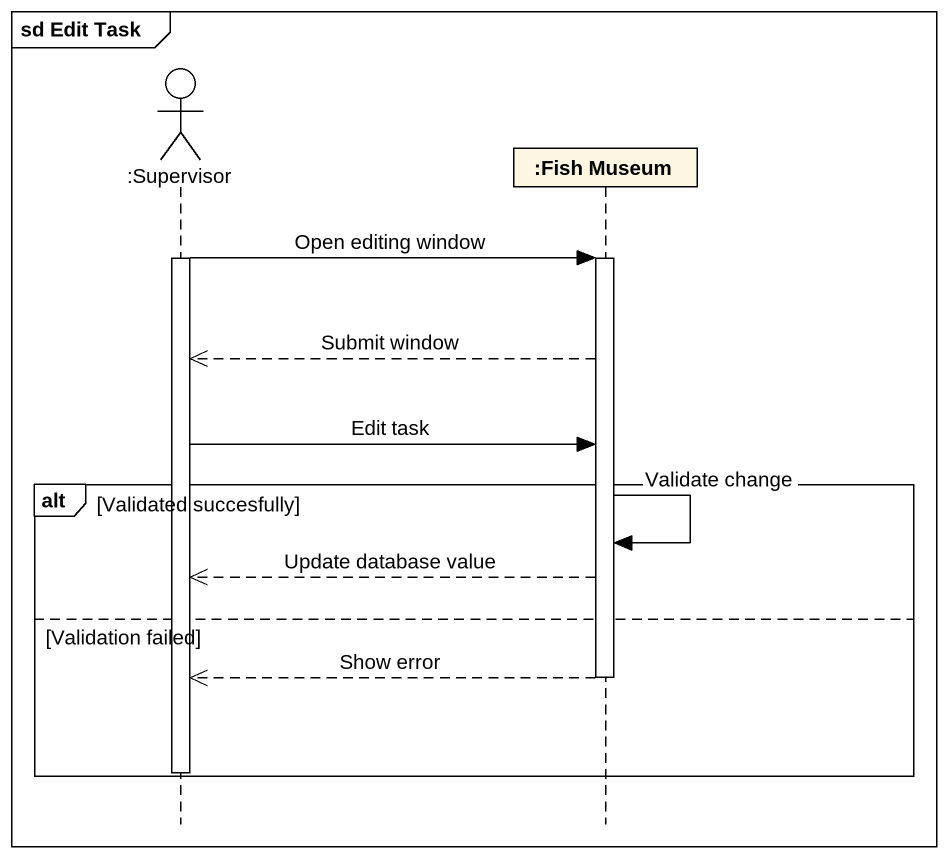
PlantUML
@startuml
mainframe sd Edit Task
hide footbox
actor ":Supervisor" as Supervisor
participant ":Fish Museum" as Fish_Museum

activate Supervisor
Supervisor -> Fish_Museum : Open editing window
activate Fish_Museum
Fish_Museum -->> Supervisor : Submit window
Supervisor -> Fish_Museum : Edit task
alt Validated succesfully
  Fish_Museum -> Fish_Museum : Validate change
  Fish_Museum -->> Supervisor : Update database value
else Validation failed
  Fish_Museum -->> Supervisor : Show error
  deactivate Fish_Museum
  deactivate Supervisor
end
@enduml
